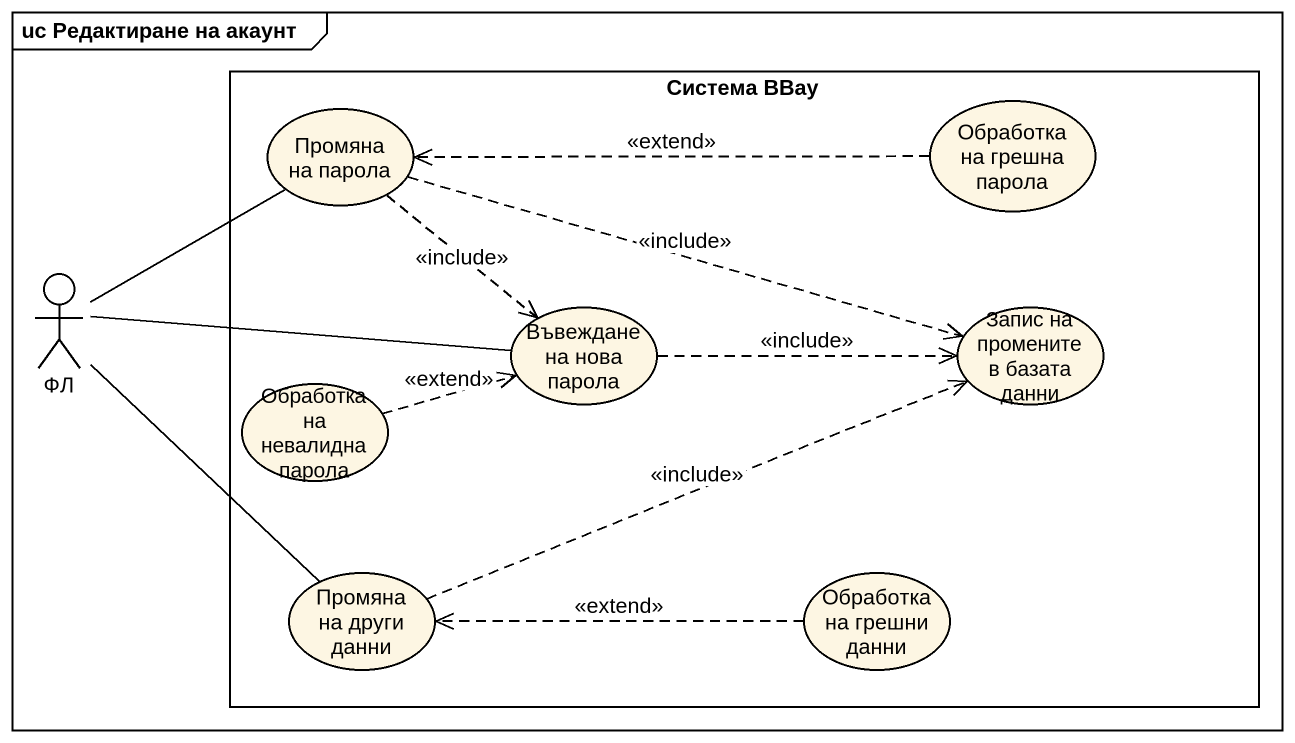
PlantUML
@startuml
mainframe uc Редактиране на акаунт
rectangle "Система BBay" as Система_BBay {
  usecase "Обработка на грешна парола" as Обработка_на_грешна_парола
  usecase "Промяна на парола" as Промяна_на_парола
  usecase "Въвеждане на нова парола" as Въвеждане_на_нова_парола
  usecase "Запис на промените в базата данни" as Запис_на_промените_в_базата
  usecase "Обработка на невалидна парола" as Обработка_на_невалидна
  usecase "Промяна на други данни" as Промяна_на_други_данни
  usecase "Обработка на грешни данни" as Обработка_на_грешни_данни
}
actor ФЛ
Обработка_на_грешна_парола .left.> Промяна_на_парола : <<extend>>
Промяна_на_парола ..> Въвеждане_на_нова_парола : <<include>>
Промяна_на_парола .right.> Запис_на_промените_в_базата : <<include>>
ФЛ -up- Промяна_на_парола
ФЛ -right- Въвеждане_на_нова_парола
ФЛ -- Промяна_на_други_данни
Въвеждане_на_нова_парола .right.> Запис_на_промените_в_базата : <<include>>
Обработка_на_невалидна .right.> Въвеждане_на_нова_парола : <<extend>>
Промяна_на_други_данни .right.> Запис_на_промените_в_базата : <<include>>
Обработка_на_грешни_данни .left.> Промяна_на_други_данни : <<extend>>
@enduml
